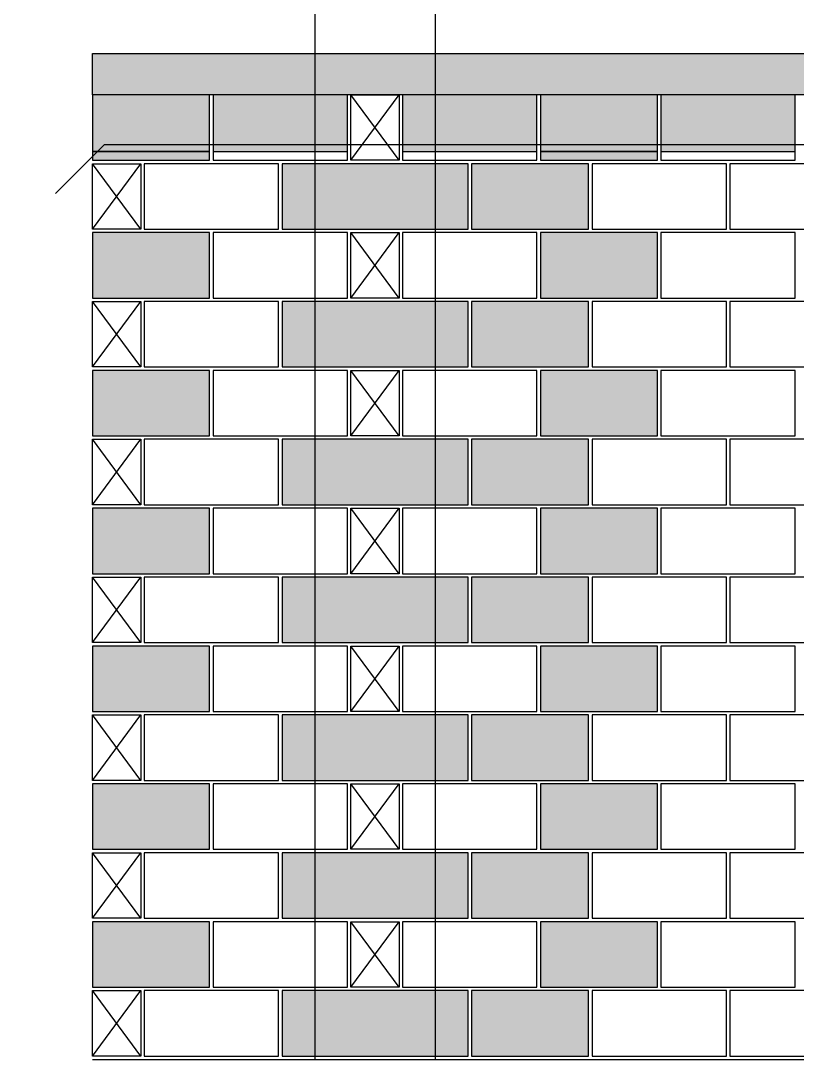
# Model space of a CAD drawing. Extents: x -1.9 to 86, y -1.6 to 60.9.
# Drawn here: x 6.89 to 11.39, y 31.94 to 38.02 of the extents above; entities that cross this region are included whole.
import ezdxf

# ---------------------------------------------------------------- set-up
doc = ezdxf.new("R2010")
doc.units = 0
doc.header["$MEASUREMENT"] = 0
for name, color, linetype in [('PENA_01', 1, 'CONTINUOUS'), ('PENA_02', 2, 'CONTINUOUS'), ('PENA_03', 3, 'CONTINUOUS'), ('PENA_05', 5, 'CONTINUOUS'), ('PENA_09', 254, 'CONTINUOUS'), ('PENA_11', 252, 'CONTINUOUS'), ('PENA_19', 240, 'CONTINUOUS'), ('PENA_21', 100, 'CONTINUOUS')]:
    doc.layers.add(name, color=color, linetype=linetype)

msp = doc.modelspace()

# ---------------------------------------------------------------- linework, layer by layer
at = {"layer": 'PENA_01', "linetype": 'Continuous'}
for p, q in [((7.301106, 37.265889), (7.981106, 37.265889)), ((8.001106, 37.265889), (8.781106, 37.265889)), ((9.101106, 37.265889), (9.881106, 37.265889)), ((9.901106, 37.265889), (10.581106, 37.265889)), ((10.601106, 37.265889), (11.381106, 37.265889))]:
    msp.add_line(p, q, dxfattribs=at)
at = {"layer": 'PENA_02', "linetype": 'Continuous'}
for p, q in [((8.801106, 37.215889), (8.801106, 37.595889)), ((8.801106, 37.595889), (9.081106, 37.595889)), ((9.081106, 37.595889), (9.081106, 37.215889)), ((7.301106, 36.815889), (7.301106, 37.195889)), ((7.301106, 37.195889), (7.581106, 37.195889)), ((7.581106, 37.195889), (7.581106, 36.815889)), ((9.081106, 37.215889), (8.801106, 37.215889)), ((7.581106, 36.815889), (7.301106, 36.815889)), ((8.801106, 36.415889), (8.801106, 36.795889)), ((8.801106, 36.795889), (9.081106, 36.795889)), ((9.081106, 36.795889), (9.081106, 36.415889)), ((7.301106, 36.015889), (7.301106, 36.395889)), ((7.301106, 36.395889), (7.581106, 36.395889)), ((7.581106, 36.395889), (7.581106, 36.015889)), ((9.081106, 36.415889), (8.801106, 36.415889)), ((7.581106, 36.015889), (7.301106, 36.015889)), ((8.801106, 35.615889), (8.801106, 35.995889)), ((8.801106, 35.995889), (9.081106, 35.995889)), ((9.081106, 35.995889), (9.081106, 35.615889)), ((7.301106, 35.215889), (7.301106, 35.595889)), ((7.301106, 35.595889), (7.581106, 35.595889)), ((7.581106, 35.595889), (7.581106, 35.215889)), ((9.081106, 35.615889), (8.801106, 35.615889)), ((7.581106, 35.215889), (7.301106, 35.215889)), ((8.801106, 34.815889), (8.801106, 35.195889)), ((8.801106, 35.195889), (9.081106, 35.195889)), ((9.081106, 35.195889), (9.081106, 34.815889)), ((9.081106, 34.815889), (8.801106, 34.815889)), ((7.301106, 34.415889), (7.301106, 34.795889)), ((7.301106, 34.795889), (7.581106, 34.795889)), ((7.581106, 34.795889), (7.581106, 34.415889)), ((7.581106, 34.415889), (7.301106, 34.415889)), ((8.801106, 34.015889), (8.801106, 34.395889)), ((8.801106, 34.395889), (9.081106, 34.395889)), ((9.081106, 34.395889), (9.081106, 34.015889)), ((9.081106, 34.015889), (8.801106, 34.015889)), ((7.301106, 33.615889), (7.301106, 33.995889)), ((7.301106, 33.995889), (7.581106, 33.995889)), ((7.581106, 33.995889), (7.581106, 33.615889)), ((7.581106, 33.615889), (7.301106, 33.615889)), ((8.801106, 33.215889), (8.801106, 33.595889)), ((8.801106, 33.595889), (9.081106, 33.595889)), ((9.081106, 33.595889), (9.081106, 33.215889)), ((7.301106, 32.815889), (7.301106, 33.195889)), ((7.301106, 33.195889), (7.581106, 33.195889)), ((7.581106, 33.195889), (7.581106, 32.815889)), ((9.081106, 33.215889), (8.801106, 33.215889)), ((7.581106, 32.815889), (7.301106, 32.815889)), ((8.801106, 32.415889), (8.801106, 32.795889)), ((8.801106, 32.795889), (9.081106, 32.795889)), ((9.081106, 32.795889), (9.081106, 32.415889)), ((7.301106, 32.015889), (7.301106, 32.395889)), ((7.301106, 32.395889), (7.581106, 32.395889)), ((7.581106, 32.395889), (7.581106, 32.015889)), ((9.081106, 32.415889), (8.801106, 32.415889)), ((7.581106, 32.015889), (7.301106, 32.015889)), ((7.301106, 31.995889), (17.281106, 31.995889))]:
    msp.add_line(p, q, dxfattribs=at)
for points in [[(7.301106, 37.595889), (7.301106, 37.835889), (17.281106, 37.835889), (17.281106, 37.595889), (7.301106, 37.595889)], [(7.301106, 37.215889), (7.981106, 37.215889), (7.981106, 37.595889), (7.301106, 37.595889), (7.301106, 37.215889)], [(8.001106, 37.215889), (8.781106, 37.215889), (8.781106, 37.595889), (8.001106, 37.595889), (8.001106, 37.215889)], [(9.101106, 37.215889), (9.881106, 37.215889), (9.881106, 37.595889), (9.101106, 37.595889), (9.101106, 37.215889)], [(9.901106, 37.215889), (10.581106, 37.215889), (10.581106, 37.595889), (9.901106, 37.595889), (9.901106, 37.215889)], [(10.601106, 37.215889), (11.381106, 37.215889), (11.381106, 37.595889), (10.601106, 37.595889), (10.601106, 37.215889)], [(7.601106, 36.815889), (8.381106, 36.815889), (8.381106, 37.195889), (7.601106, 37.195889), (7.601106, 36.815889)], [(8.401106, 36.815889), (9.481106, 36.815889), (9.481106, 37.195889), (8.401106, 37.195889), (8.401106, 36.815889)], [(9.501106, 36.815889), (10.181106, 36.815889), (10.181106, 37.195889), (9.501106, 37.195889), (9.501106, 36.815889)], [(10.201106, 36.815889), (10.981106, 36.815889), (10.981106, 37.195889), (10.201106, 37.195889), (10.201106, 36.815889)], [(11.001106, 36.815889), (11.781106, 36.815889), (11.781106, 37.195889), (11.001106, 37.195889), (11.001106, 36.815889)], [(7.301106, 36.415889), (7.981106, 36.415889), (7.981106, 36.795889), (7.301106, 36.795889), (7.301106, 36.415889)], [(8.001106, 36.415889), (8.781106, 36.415889), (8.781106, 36.795889), (8.001106, 36.795889), (8.001106, 36.415889)], [(9.101106, 36.415889), (9.881106, 36.415889), (9.881106, 36.795889), (9.101106, 36.795889), (9.101106, 36.415889)], [(9.901106, 36.415889), (10.581106, 36.415889), (10.581106, 36.795889), (9.901106, 36.795889), (9.901106, 36.415889)], [(10.601106, 36.415889), (11.381106, 36.415889), (11.381106, 36.795889), (10.601106, 36.795889), (10.601106, 36.415889)], [(7.601106, 36.015889), (8.381106, 36.015889), (8.381106, 36.395889), (7.601106, 36.395889), (7.601106, 36.015889)], [(8.401106, 36.015889), (9.481106, 36.015889), (9.481106, 36.395889), (8.401106, 36.395889), (8.401106, 36.015889)], [(9.501106, 36.015889), (10.181106, 36.015889), (10.181106, 36.395889), (9.501106, 36.395889), (9.501106, 36.015889)], [(10.201106, 36.015889), (10.981106, 36.015889), (10.981106, 36.395889), (10.201106, 36.395889), (10.201106, 36.015889)], [(11.001106, 36.015889), (11.781106, 36.015889), (11.781106, 36.395889), (11.001106, 36.395889), (11.001106, 36.015889)], [(7.301106, 35.615889), (7.981106, 35.615889), (7.981106, 35.995889), (7.301106, 35.995889), (7.301106, 35.615889)], [(8.001106, 35.615889), (8.781106, 35.615889), (8.781106, 35.995889), (8.001106, 35.995889), (8.001106, 35.615889)], [(9.101106, 35.615889), (9.881106, 35.615889), (9.881106, 35.995889), (9.101106, 35.995889), (9.101106, 35.615889)], [(9.901106, 35.615889), (10.581106, 35.615889), (10.581106, 35.995889), (9.901106, 35.995889), (9.901106, 35.615889)], [(10.601106, 35.615889), (11.381106, 35.615889), (11.381106, 35.995889), (10.601106, 35.995889), (10.601106, 35.615889)], [(7.601106, 35.215889), (8.381106, 35.215889), (8.381106, 35.595889), (7.601106, 35.595889), (7.601106, 35.215889)], [(8.401106, 35.215889), (9.481106, 35.215889), (9.481106, 35.595889), (8.401106, 35.595889), (8.401106, 35.215889)], [(9.501106, 35.215889), (10.181106, 35.215889), (10.181106, 35.595889), (9.501106, 35.595889), (9.501106, 35.215889)], [(10.201106, 35.215889), (10.981106, 35.215889), (10.981106, 35.595889), (10.201106, 35.595889), (10.201106, 35.215889)], [(11.001106, 35.215889), (11.781106, 35.215889), (11.781106, 35.595889), (11.001106, 35.595889), (11.001106, 35.215889)], [(7.301106, 34.815889), (7.981106, 34.815889), (7.981106, 35.195889), (7.301106, 35.195889), (7.301106, 34.815889)], [(8.001106, 34.815889), (8.781106, 34.815889), (8.781106, 35.195889), (8.001106, 35.195889), (8.001106, 34.815889)], [(9.101106, 34.815889), (9.881106, 34.815889), (9.881106, 35.195889), (9.101106, 35.195889), (9.101106, 34.815889)], [(9.901106, 34.815889), (10.581106, 34.815889), (10.581106, 35.195889), (9.901106, 35.195889), (9.901106, 34.815889)], [(10.601106, 34.815889), (11.381106, 34.815889), (11.381106, 35.195889), (10.601106, 35.195889), (10.601106, 34.815889)], [(7.601106, 34.415889), (8.381106, 34.415889), (8.381106, 34.795889), (7.601106, 34.795889), (7.601106, 34.415889)], [(8.401106, 34.415889), (9.481106, 34.415889), (9.481106, 34.795889), (8.401106, 34.795889), (8.401106, 34.415889)], [(9.501106, 34.415889), (10.181106, 34.415889), (10.181106, 34.795889), (9.501106, 34.795889), (9.501106, 34.415889)], [(10.201106, 34.415889), (10.981106, 34.415889), (10.981106, 34.795889), (10.201106, 34.795889), (10.201106, 34.415889)], [(11.001106, 34.415889), (11.781106, 34.415889), (11.781106, 34.795889), (11.001106, 34.795889), (11.001106, 34.415889)], [(7.301106, 34.015889), (7.981106, 34.015889), (7.981106, 34.395889), (7.301106, 34.395889), (7.301106, 34.015889)], [(8.001106, 34.015889), (8.781106, 34.015889), (8.781106, 34.395889), (8.001106, 34.395889), (8.001106, 34.015889)], [(9.101106, 34.015889), (9.881106, 34.015889), (9.881106, 34.395889), (9.101106, 34.395889), (9.101106, 34.015889)], [(9.901106, 34.015889), (10.581106, 34.015889), (10.581106, 34.395889), (9.901106, 34.395889), (9.901106, 34.015889)], [(10.601106, 34.015889), (11.381106, 34.015889), (11.381106, 34.395889), (10.601106, 34.395889), (10.601106, 34.015889)], [(7.601106, 33.615889), (8.381106, 33.615889), (8.381106, 33.995889), (7.601106, 33.995889), (7.601106, 33.615889)], [(8.401106, 33.615889), (9.481106, 33.615889), (9.481106, 33.995889), (8.401106, 33.995889), (8.401106, 33.615889)], [(9.501106, 33.615889), (10.181106, 33.615889), (10.181106, 33.995889), (9.501106, 33.995889), (9.501106, 33.615889)], [(10.201106, 33.615889), (10.981106, 33.615889), (10.981106, 33.995889), (10.201106, 33.995889), (10.201106, 33.615889)], [(11.001106, 33.615889), (11.781106, 33.615889), (11.781106, 33.995889), (11.001106, 33.995889), (11.001106, 33.615889)], [(7.301106, 33.215889), (7.981106, 33.215889), (7.981106, 33.595889), (7.301106, 33.595889), (7.301106, 33.215889)], [(8.001106, 33.215889), (8.781106, 33.215889), (8.781106, 33.595889), (8.001106, 33.595889), (8.001106, 33.215889)], [(9.101106, 33.215889), (9.881106, 33.215889), (9.881106, 33.595889), (9.101106, 33.595889), (9.101106, 33.215889)], [(9.901106, 33.215889), (10.581106, 33.215889), (10.581106, 33.595889), (9.901106, 33.595889), (9.901106, 33.215889)], [(10.601106, 33.215889), (11.381106, 33.215889), (11.381106, 33.595889), (10.601106, 33.595889), (10.601106, 33.215889)], [(7.601106, 32.815889), (8.381106, 32.815889), (8.381106, 33.195889), (7.601106, 33.195889), (7.601106, 32.815889)], [(8.401106, 32.815889), (9.481106, 32.815889), (9.481106, 33.195889), (8.401106, 33.195889), (8.401106, 32.815889)], [(9.501106, 32.815889), (10.181106, 32.815889), (10.181106, 33.195889), (9.501106, 33.195889), (9.501106, 32.815889)], [(10.201106, 32.815889), (10.981106, 32.815889), (10.981106, 33.195889), (10.201106, 33.195889), (10.201106, 32.815889)], [(11.001106, 32.815889), (11.781106, 32.815889), (11.781106, 33.195889), (11.001106, 33.195889), (11.001106, 32.815889)], [(7.301106, 32.415889), (7.981106, 32.415889), (7.981106, 32.795889), (7.301106, 32.795889), (7.301106, 32.415889)], [(8.001106, 32.415889), (8.781106, 32.415889), (8.781106, 32.795889), (8.001106, 32.795889), (8.001106, 32.415889)], [(9.101106, 32.415889), (9.881106, 32.415889), (9.881106, 32.795889), (9.101106, 32.795889), (9.101106, 32.415889)], [(9.901106, 32.415889), (10.581106, 32.415889), (10.581106, 32.795889), (9.901106, 32.795889), (9.901106, 32.415889)], [(10.601106, 32.415889), (11.381106, 32.415889), (11.381106, 32.795889), (10.601106, 32.795889), (10.601106, 32.415889)], [(7.601106, 32.015889), (8.381106, 32.015889), (8.381106, 32.395889), (7.601106, 32.395889), (7.601106, 32.015889)], [(8.401106, 32.015889), (9.481106, 32.015889), (9.481106, 32.395889), (8.401106, 32.395889), (8.401106, 32.015889)], [(9.501106, 32.015889), (10.181106, 32.015889), (10.181106, 32.395889), (9.501106, 32.395889), (9.501106, 32.015889)], [(10.201106, 32.015889), (10.981106, 32.015889), (10.981106, 32.395889), (10.201106, 32.395889), (10.201106, 32.015889)], [(11.001106, 32.015889), (11.781106, 32.015889), (11.781106, 32.395889), (11.001106, 32.395889), (11.001106, 32.015889)]]:
    msp.add_lwpolyline(points, dxfattribs=at)
at = {"layer": 'PENA_03', "linetype": 'Continuous'}
for p, q in [((9.081106, 37.215889), (8.801106, 37.595889)), ((8.801106, 37.215889), (9.081106, 37.595889)), ((7.581106, 36.815889), (7.301106, 37.195889)), ((7.301106, 36.815889), (7.581106, 37.195889)), ((9.081106, 36.415889), (8.801106, 36.795889)), ((8.801106, 36.415889), (9.081106, 36.795889)), ((7.581106, 36.015889), (7.301106, 36.395889)), ((7.301106, 36.015889), (7.581106, 36.395889)), ((9.081106, 35.615889), (8.801106, 35.995889)), ((8.801106, 35.615889), (9.081106, 35.995889)), ((7.581106, 35.215889), (7.301106, 35.595889)), ((7.301106, 35.215889), (7.581106, 35.595889)), ((9.081106, 34.815889), (8.801106, 35.195889)), ((8.801106, 34.815889), (9.081106, 35.195889)), ((7.581106, 34.415889), (7.301106, 34.795889)), ((7.301106, 34.415889), (7.581106, 34.795889)), ((9.081106, 34.015889), (8.801106, 34.395889)), ((8.801106, 34.015889), (9.081106, 34.395889)), ((7.581106, 33.615889), (7.301106, 33.995889)), ((7.301106, 33.615889), (7.581106, 33.995889)), ((9.081106, 33.215889), (8.801106, 33.595889)), ((8.801106, 33.215889), (9.081106, 33.595889)), ((7.581106, 32.815889), (7.301106, 33.195889)), ((7.301106, 32.815889), (7.581106, 33.195889)), ((9.081106, 32.415889), (8.801106, 32.795889)), ((8.801106, 32.415889), (9.081106, 32.795889)), ((7.581106, 32.015889), (7.301106, 32.395889)), ((7.301106, 32.015889), (7.581106, 32.395889))]:
    msp.add_line(p, q, dxfattribs=at)
at = {"layer": 'PENA_05', "linetype": 'Continuous'}
for p, q in [((7.369447, 37.305889), (7.086605, 37.023046)), ((17.181106, 37.305889), (7.369447, 37.305889))]:
    msp.add_line(p, q, dxfattribs=at)
for points in [[(8.591106, 38.635889), (8.591106, 31.995889)], [(9.291106, 38.635889), (9.291106, 31.995889)]]:
    msp.add_lwpolyline(points, dxfattribs=at)
at = {"layer": 'PENA_09', "linetype": 'Continuous'}
for points in [[(7.301106, 37.265889), (7.981106, 37.265889), (7.981106, 37.595889), (7.301106, 37.595889), (7.301106, 37.265889)], [(8.001106, 37.265889), (8.781106, 37.265889), (8.781106, 37.595889), (8.001106, 37.595889), (8.001106, 37.265889)], [(9.101106, 37.265889), (9.881106, 37.265889), (9.881106, 37.595889), (9.101106, 37.595889), (9.101106, 37.265889)], [(9.901106, 37.265889), (10.581106, 37.265889), (10.581106, 37.595889), (9.901106, 37.595889), (9.901106, 37.265889)], [(10.601106, 37.265889), (11.381106, 37.265889), (11.381106, 37.595889), (10.601106, 37.595889), (10.601106, 37.265889)]]:
    msp.add_lwpolyline(points, dxfattribs=at)
for points in [[(7.301106, 37.265889), (7.981106, 37.265889), (7.981106, 37.595889)], [(7.301106, 37.265889), (7.981106, 37.595889), (7.301106, 37.595889)], [(7.301106, 37.265889), (7.301106, 37.595889), (7.301106, 37.265889)], [(8.001106, 37.265889), (8.781106, 37.265889), (8.781106, 37.595889)], [(8.001106, 37.265889), (8.781106, 37.595889), (8.001106, 37.595889)], [(8.001106, 37.265889), (8.001106, 37.595889), (8.001106, 37.265889)], [(9.101106, 37.265889), (9.881106, 37.265889), (9.881106, 37.595889)], [(9.101106, 37.265889), (9.881106, 37.595889), (9.101106, 37.595889)], [(9.101106, 37.265889), (9.101106, 37.595889), (9.101106, 37.265889)], [(9.901106, 37.265889), (10.581106, 37.265889), (10.581106, 37.595889)], [(9.901106, 37.265889), (10.581106, 37.595889), (9.901106, 37.595889)], [(9.901106, 37.265889), (9.901106, 37.595889), (9.901106, 37.265889)], [(10.601106, 37.265889), (11.381106, 37.265889), (11.381106, 37.595889)], [(10.601106, 37.265889), (11.381106, 37.595889), (10.601106, 37.595889)], [(10.601106, 37.265889), (10.601106, 37.595889), (10.601106, 37.265889)]]:
    msp.add_solid(points, dxfattribs=at)
at = {"layer": 'PENA_11', "linetype": 'Continuous'}
for points in [[(7.301106, 37.595889), (7.301106, 37.835889), (17.281106, 37.835889)], [(7.301106, 37.595889), (17.281106, 37.835889), (17.281106, 37.595889)], [(7.301106, 37.595889), (17.281106, 37.595889), (7.301106, 37.595889)]]:
    msp.add_solid(points, dxfattribs=at)
at = {"layer": 'PENA_19', "linetype": 'Continuous'}
for points in [[(8.401106, 36.815889), (9.481106, 36.815889), (9.481106, 37.195889), (8.401106, 37.195889), (8.401106, 36.815889)], [(8.401106, 36.015889), (9.481106, 36.015889), (9.481106, 36.395889), (8.401106, 36.395889), (8.401106, 36.015889)], [(8.401106, 35.215889), (9.481106, 35.215889), (9.481106, 35.595889), (8.401106, 35.595889), (8.401106, 35.215889)], [(8.401106, 34.415889), (9.481106, 34.415889), (9.481106, 34.795889), (8.401106, 34.795889), (8.401106, 34.415889)], [(8.401106, 33.615889), (9.481106, 33.615889), (9.481106, 33.995889), (8.401106, 33.995889), (8.401106, 33.615889)], [(8.401106, 32.815889), (9.481106, 32.815889), (9.481106, 33.195889), (8.401106, 33.195889), (8.401106, 32.815889)], [(8.401106, 32.015889), (9.481106, 32.015889), (9.481106, 32.395889), (8.401106, 32.395889), (8.401106, 32.015889)]]:
    msp.add_lwpolyline(points, dxfattribs=at)
for points in [[(8.401106, 36.815889), (9.481106, 36.815889), (9.481106, 37.195889)], [(8.401106, 36.815889), (9.481106, 37.195889), (8.401106, 37.195889)], [(8.401106, 36.815889), (8.401106, 37.195889), (8.401106, 36.815889)], [(8.401106, 36.015889), (9.481106, 36.015889), (9.481106, 36.395889)], [(8.401106, 36.015889), (9.481106, 36.395889), (8.401106, 36.395889)], [(8.401106, 36.015889), (8.401106, 36.395889), (8.401106, 36.015889)], [(8.401106, 35.215889), (9.481106, 35.215889), (9.481106, 35.595889)], [(8.401106, 35.215889), (9.481106, 35.595889), (8.401106, 35.595889)], [(8.401106, 35.215889), (8.401106, 35.595889), (8.401106, 35.215889)], [(8.401106, 34.415889), (9.481106, 34.415889), (9.481106, 34.795889)], [(8.401106, 34.415889), (9.481106, 34.795889), (8.401106, 34.795889)], [(8.401106, 34.415889), (8.401106, 34.795889), (8.401106, 34.415889)], [(8.401106, 33.615889), (9.481106, 33.615889), (9.481106, 33.995889)], [(8.401106, 33.615889), (9.481106, 33.995889), (8.401106, 33.995889)], [(8.401106, 33.615889), (8.401106, 33.995889), (8.401106, 33.615889)], [(8.401106, 32.815889), (9.481106, 32.815889), (9.481106, 33.195889)], [(8.401106, 32.815889), (9.481106, 33.195889), (8.401106, 33.195889)], [(8.401106, 32.815889), (8.401106, 33.195889), (8.401106, 32.815889)], [(8.401106, 32.015889), (9.481106, 32.015889), (9.481106, 32.395889)], [(8.401106, 32.015889), (9.481106, 32.395889), (8.401106, 32.395889)], [(8.401106, 32.015889), (8.401106, 32.395889), (8.401106, 32.015889)]]:
    msp.add_solid(points, dxfattribs=at)
at = {"layer": 'PENA_21', "linetype": 'Continuous'}
for points in [[(7.301106, 37.215889), (7.981106, 37.215889), (7.981106, 37.265889), (7.301106, 37.265889), (7.301106, 37.215889)], [(9.901106, 37.215889), (10.581106, 37.215889), (10.581106, 37.265889), (9.901106, 37.265889), (9.901106, 37.215889)], [(9.501106, 36.815889), (10.181106, 36.815889), (10.181106, 37.195889), (9.501106, 37.195889), (9.501106, 36.815889)], [(7.301106, 36.415889), (7.981106, 36.415889), (7.981106, 36.795889), (7.301106, 36.795889), (7.301106, 36.415889)], [(9.901106, 36.415889), (10.581106, 36.415889), (10.581106, 36.795889), (9.901106, 36.795889), (9.901106, 36.415889)], [(9.501106, 36.015889), (10.181106, 36.015889), (10.181106, 36.395889), (9.501106, 36.395889), (9.501106, 36.015889)], [(7.301106, 35.615889), (7.981106, 35.615889), (7.981106, 35.995889), (7.301106, 35.995889), (7.301106, 35.615889)], [(9.901106, 35.615889), (10.581106, 35.615889), (10.581106, 35.995889), (9.901106, 35.995889), (9.901106, 35.615889)], [(9.501106, 35.215889), (10.181106, 35.215889), (10.181106, 35.595889), (9.501106, 35.595889), (9.501106, 35.215889)], [(7.301106, 34.815889), (7.981106, 34.815889), (7.981106, 35.195889), (7.301106, 35.195889), (7.301106, 34.815889)], [(9.901106, 34.815889), (10.581106, 34.815889), (10.581106, 35.195889), (9.901106, 35.195889), (9.901106, 34.815889)], [(9.501106, 34.415889), (10.181106, 34.415889), (10.181106, 34.795889), (9.501106, 34.795889), (9.501106, 34.415889)], [(7.301106, 34.015889), (7.981106, 34.015889), (7.981106, 34.395889), (7.301106, 34.395889), (7.301106, 34.015889)], [(9.901106, 34.015889), (10.581106, 34.015889), (10.581106, 34.395889), (9.901106, 34.395889), (9.901106, 34.015889)], [(9.501106, 33.615889), (10.181106, 33.615889), (10.181106, 33.995889), (9.501106, 33.995889), (9.501106, 33.615889)], [(7.301106, 33.215889), (7.981106, 33.215889), (7.981106, 33.595889), (7.301106, 33.595889), (7.301106, 33.215889)], [(9.901106, 33.215889), (10.581106, 33.215889), (10.581106, 33.595889), (9.901106, 33.595889), (9.901106, 33.215889)], [(9.501106, 32.815889), (10.181106, 32.815889), (10.181106, 33.195889), (9.501106, 33.195889), (9.501106, 32.815889)], [(7.301106, 32.415889), (7.981106, 32.415889), (7.981106, 32.795889), (7.301106, 32.795889), (7.301106, 32.415889)], [(9.901106, 32.415889), (10.581106, 32.415889), (10.581106, 32.795889), (9.901106, 32.795889), (9.901106, 32.415889)], [(9.501106, 32.015889), (10.181106, 32.015889), (10.181106, 32.395889), (9.501106, 32.395889), (9.501106, 32.015889)]]:
    msp.add_lwpolyline(points, dxfattribs=at)
for points in [[(7.301106, 37.215889), (7.981106, 37.215889), (7.981106, 37.265889)], [(7.301106, 37.215889), (7.981106, 37.265889), (7.301106, 37.265889)], [(7.301106, 37.215889), (7.301106, 37.265889), (7.301106, 37.215889)], [(9.901106, 37.215889), (10.581106, 37.215889), (10.581106, 37.265889)], [(9.901106, 37.215889), (10.581106, 37.265889), (9.901106, 37.265889)], [(9.901106, 37.215889), (9.901106, 37.265889), (9.901106, 37.215889)], [(9.501106, 36.815889), (10.181106, 36.815889), (10.181106, 37.195889)], [(9.501106, 36.815889), (10.181106, 37.195889), (9.501106, 37.195889)], [(9.501106, 36.815889), (9.501106, 37.195889), (9.501106, 36.815889)], [(7.301106, 36.415889), (7.981106, 36.415889), (7.981106, 36.795889)], [(7.301106, 36.415889), (7.981106, 36.795889), (7.301106, 36.795889)], [(7.301106, 36.415889), (7.301106, 36.795889), (7.301106, 36.415889)], [(9.901106, 36.415889), (10.581106, 36.415889), (10.581106, 36.795889)], [(9.901106, 36.415889), (10.581106, 36.795889), (9.901106, 36.795889)], [(9.901106, 36.415889), (9.901106, 36.795889), (9.901106, 36.415889)], [(9.501106, 36.015889), (10.181106, 36.015889), (10.181106, 36.395889)], [(9.501106, 36.015889), (10.181106, 36.395889), (9.501106, 36.395889)], [(9.501106, 36.015889), (9.501106, 36.395889), (9.501106, 36.015889)], [(7.301106, 35.615889), (7.981106, 35.615889), (7.981106, 35.995889)], [(7.301106, 35.615889), (7.981106, 35.995889), (7.301106, 35.995889)], [(7.301106, 35.615889), (7.301106, 35.995889), (7.301106, 35.615889)], [(9.901106, 35.615889), (10.581106, 35.615889), (10.581106, 35.995889)], [(9.901106, 35.615889), (10.581106, 35.995889), (9.901106, 35.995889)], [(9.901106, 35.615889), (9.901106, 35.995889), (9.901106, 35.615889)], [(9.501106, 35.215889), (10.181106, 35.215889), (10.181106, 35.595889)], [(9.501106, 35.215889), (10.181106, 35.595889), (9.501106, 35.595889)], [(9.501106, 35.215889), (9.501106, 35.595889), (9.501106, 35.215889)], [(7.301106, 34.815889), (7.981106, 34.815889), (7.981106, 35.195889)], [(7.301106, 34.815889), (7.981106, 35.195889), (7.301106, 35.195889)], [(7.301106, 34.815889), (7.301106, 35.195889), (7.301106, 34.815889)], [(9.901106, 34.815889), (10.581106, 34.815889), (10.581106, 35.195889)], [(9.901106, 34.815889), (10.581106, 35.195889), (9.901106, 35.195889)], [(9.901106, 34.815889), (9.901106, 35.195889), (9.901106, 34.815889)], [(9.501106, 34.415889), (10.181106, 34.415889), (10.181106, 34.795889)], [(9.501106, 34.415889), (10.181106, 34.795889), (9.501106, 34.795889)], [(9.501106, 34.415889), (9.501106, 34.795889), (9.501106, 34.415889)], [(7.301106, 34.015889), (7.981106, 34.015889), (7.981106, 34.395889)], [(7.301106, 34.015889), (7.981106, 34.395889), (7.301106, 34.395889)], [(7.301106, 34.015889), (7.301106, 34.395889), (7.301106, 34.015889)], [(9.901106, 34.015889), (10.581106, 34.015889), (10.581106, 34.395889)], [(9.901106, 34.015889), (10.581106, 34.395889), (9.901106, 34.395889)], [(9.901106, 34.015889), (9.901106, 34.395889), (9.901106, 34.015889)], [(9.501106, 33.615889), (10.181106, 33.615889), (10.181106, 33.995889)], [(9.501106, 33.615889), (10.181106, 33.995889), (9.501106, 33.995889)], [(9.501106, 33.615889), (9.501106, 33.995889), (9.501106, 33.615889)], [(7.301106, 33.215889), (7.981106, 33.215889), (7.981106, 33.595889)], [(7.301106, 33.215889), (7.981106, 33.595889), (7.301106, 33.595889)], [(7.301106, 33.215889), (7.301106, 33.595889), (7.301106, 33.215889)], [(9.901106, 33.215889), (10.581106, 33.215889), (10.581106, 33.595889)], [(9.901106, 33.215889), (10.581106, 33.595889), (9.901106, 33.595889)], [(9.901106, 33.215889), (9.901106, 33.595889), (9.901106, 33.215889)], [(9.501106, 32.815889), (10.181106, 32.815889), (10.181106, 33.195889)], [(9.501106, 32.815889), (10.181106, 33.195889), (9.501106, 33.195889)], [(9.501106, 32.815889), (9.501106, 33.195889), (9.501106, 32.815889)], [(7.301106, 32.415889), (7.981106, 32.415889), (7.981106, 32.795889)], [(7.301106, 32.415889), (7.981106, 32.795889), (7.301106, 32.795889)], [(7.301106, 32.415889), (7.301106, 32.795889), (7.301106, 32.415889)], [(9.901106, 32.415889), (10.581106, 32.415889), (10.581106, 32.795889)], [(9.901106, 32.415889), (10.581106, 32.795889), (9.901106, 32.795889)], [(9.901106, 32.415889), (9.901106, 32.795889), (9.901106, 32.415889)], [(9.501106, 32.015889), (10.181106, 32.015889), (10.181106, 32.395889)], [(9.501106, 32.015889), (10.181106, 32.395889), (9.501106, 32.395889)], [(9.501106, 32.015889), (9.501106, 32.395889), (9.501106, 32.015889)]]:
    msp.add_solid(points, dxfattribs=at)

doc.saveas('drawing.dxf')
